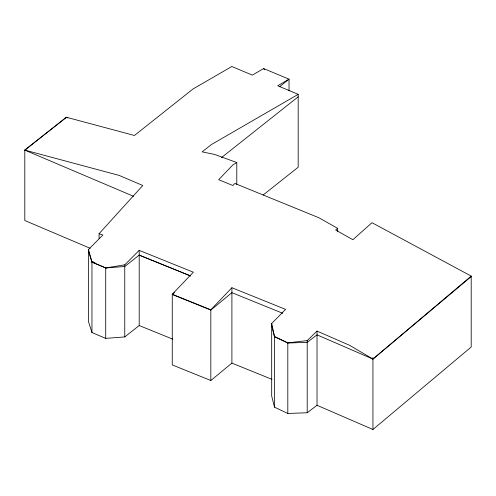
<?xml version="1.0" encoding="UTF-8"?>
<svg xmlns="http://www.w3.org/2000/svg" width="496" height="496" viewBox="0 0 496 496"><rect width="100%" height="100%" fill="white"/><g stroke="black" fill="none" stroke-linecap="round" stroke-linejoin="round"><path stroke-width="0.74" d="M99.076 238.446L99.076 233.715L142.786 185.498L119.077 175.392L24.8 150.102L24.8 220.528L90.191 248.304M317.025 405.282L372.936 429.499L372.936 359.073L349.643 345.315L317.025 331.092L317.025 405.282L307.198 412.753L287.81 413.459L274.468 407.16L271.684 396.006L271.684 323.522L285.578 309.374L231.905 287.73L231.905 363.103L210.831 380.513L172.261 364.907L172.261 294.258L193.341 272.205L139.196 250.368L124.763 264.839L105.716 267.945L91.958 262.117L88.505 251.199M210.831 380.513L210.831 309.783L231.905 287.73M139.196 250.368L139.196 325.543L124.763 336.927L105.716 338.377L91.958 332.549L88.505 321.631L88.505 249.507L102.87 234.999L99.076 233.715M271.684 323.522L274.468 336.443L287.81 342.872L307.198 340.609L317.025 331.092M236.784 184.4L236.784 162.539L232.884 164.889L218.686 179.707L232.853 185.523L234.887 183.433L318.885 217.756L337.695 228.371L335.656 230.02L352.873 239.723L371.981 222.698L471.2 276.086L372.936 359.073L317.025 334.856L307.198 342.327L287.81 343.034L274.468 336.728L271.684 325.581M471.2 276.594L372.936 359.073L372.924 357.523M372.936 429.499L471.2 347.02L471.2 276.086M174.604 292.541L172.261 294.475L210.831 310.087L231.905 292.671L282.732 313.274M279.502 86.775L289.038 79.162L263.618 68.56L252.371 75.132L231.837 66.501L192.938 89.032L134.447 135.482L66.408 117.254L24.8 150.102L133.542 196.298M221.476 157.592L298.183 96.807M263.153 194.996L298.183 167.233L298.183 94.358L277.717 85.765L289.038 79.162L289.038 90.768M65.081 118.358L66.408 117.254M190.545 275.912L139.196 255.111L124.763 266.501L105.716 267.945L91.958 262.105L88.505 249.507M298.183 94.358L211.308 144.609L202.151 151.869L214.551 154.423L236.784 162.539M91.958 332.549L91.958 262.105L93.484 261.894M107.155 267.84L105.716 267.945L105.716 338.377M26.344 150.046L24.8 150.102L66.408 117.31L67.828 117.912M91.958 262.117L95.009 262.527M210.831 309.783L172.261 294.258M139.196 255.111L190.495 275.906M139.196 325.543L172.682 339.115M231.905 363.103L271.982 379.347M263.618 68.56L264.498 69.787M337.695 228.371L337.695 231.378M307.198 340.609L307.198 412.753M287.81 342.872L287.81 413.459M274.468 336.443L274.468 407.16M124.763 264.839L124.763 336.927"/></g></svg>
